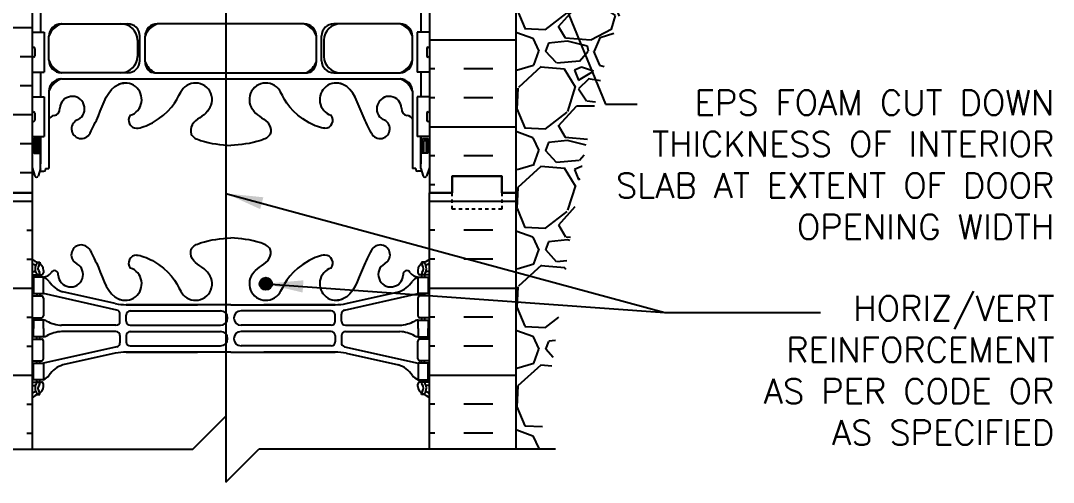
# Model space of a CAD drawing. Header units: inches. Extents: x 175.4 to 228.3, y 137.9 to 224.1.
# Drawn here: x 197.13 to 228.32, y 158.55 to 172.49 of the extents above; entities that cross this region are included whole.
import ezdxf

# ---------------------------------------------------------------- set-up
doc = ezdxf.new("R2010")
doc.units = ezdxf.units.IN
doc.header["$LTSCALE"] = 0.5
doc.header["$MEASUREMENT"] = 0
doc.linetypes.add('DASHED2', pattern=[0.375, 0.25, -0.125])
for name, color, linetype in [('HATCH', 12, 'Continuous'), ('line25', 2, 'Continuous'), ('LINE3', 3, 'Continuous'), ('LINE50', 5, 'Continuous'), ('LINE9', 9, 'Continuous'), ('TEXT', 4, 'Continuous'), ('Web_Edge', 9, 'Continuous')]:
    doc.layers.add(name, color=color, linetype=linetype)
doc.styles.add('DIM', font='romans.shx', dxfattribs={"width": 0.7})
doc.styles.add('ROMANS', font='romans.shx', dxfattribs={"height": 0.75})
doc.dimstyles.new('ext_12', dxfattribs={"dimscale": 12, "dimtxt": 0.09375, "dimasz": 0.09375, "dimexe": 0.09375, "dimexo": 0.0625, "dimgap": 0.0625, "dimtad": 1, "dimdec": 1, "dimzin": 3, "dimdsep": 46, "dimlunit": 4, "dimtxsty": 'DIM', "dimcen": 0.09, "dimdle": 0.09375, "dimclrt": 4, "dimadec": 0, "dimazin": 0, "dimtfac": 1, "dimtdec": 1, "dimtmove": 2, "dimatfit": 3, "dimfxl": 1, "dimfrac": 2, "dimtolj": 1, "dimtzin": 0, "dimarcsym": 0})

msp = doc.modelspace()

# ---------------------------------------------------------------- hatches: boundary and pattern name
at = {"layer": 'HATCH'}
h = msp.add_hatch(dxfattribs=at)
h.set_pattern_fill('INSUL', color=256, scale=7, style=0)
h.set_pattern_definition([(0, (-2732.3855, -284.467), (0, 2.625), []), (0, (-2732.3855, -283.592), (0, 2.625), [0.875, -0.875]), (0, (-2732.3855, -282.717), (0, 2.625), [0.875, -0.875])])
edge = h.paths.add_edge_path()
edge.add_line((197.472, 175.296), (197.472, 167.296))
edge.add_line((197.472, 175.296), (197.472, 176.671))
edge.add_line((197.472, 176.671), (197.472, 178.671))
edge.add_line((197.472, 178.671), (196.244, 179.898))
edge.add_line((196.244, 179.898), (194.847, 181.296))
edge.add_line((194.847, 181.296), (194.847, 167.296))
edge.add_line((194.847, 167.296), (195.284, 167.296))
edge.add_line((195.284, 167.296), (195.284, 167.796))
edge.add_line((195.284, 167.796), (196.784, 167.796))
edge.add_line((196.784, 167.796), (196.784, 167.296))
edge.add_line((196.784, 167.296), (197.222, 167.296))
h = msp.add_hatch(dxfattribs=at)
h.set_pattern_fill('INSUL', color=256, scale=7, style=0)
h.set_pattern_definition([(180, (3135.633, -229.7139), (0, 2.625), []), (180, (3135.633, -228.8389), (0, 2.625), [0.875, -0.875]), (180, (3135.633, -227.9639), (0, 2.625), [0.875, -0.875])])
h.paths.add_polyline_path([(212.097, 181.296), (209.471, 178.67), (209.471, 167.296), (210.159, 167.296), (210.159, 167.796), (211.659, 167.796), (211.659, 167.296), (212.097, 167.296)])
h = msp.add_hatch(dxfattribs=at)
h.set_pattern_fill('GRAVEL', color=256, scale=3, style=0)
h.set_pattern_definition([(228.0128, (214.2565, 162.55051), (-23.9999947, -27.000004), [0.40361, -39.95726]), (184.9697, (213.98651, 162.25051), (36.00000315, 2.9999739), [0.6926, -68.56777]), (132.5104, (213.2965, 162.19051), (29.9999722, -33.000026), [0.48836, -48.3481]), (267.2737, (212.1265, 161.44051), (2.99998805, 60.0000009), [0.63071, -62.44067]), (292.8337, (212.0965, 160.81051), (-15.0000297, 35.9999892), [0.61847, -61.22812]), (357.2737, (212.3365, 160.24051), (-60.0000009, 2.99998805), [0.63071, -62.44067]), (37.6942, (212.96651, 160.21051), (-39.00002204, -29.9999712), [0.83409, -82.57455]), (72.2553, (213.62651, 160.72051), (21.0000323, 65.9999887), [0.78746, -77.95896]), (121.4296, (213.8665, 161.47051), (-24.0000247, 38.9999851), [0.63285, -62.65222]), (175.2364, (213.5365, 162.01051), (33.0000028, -2.9999746), [0.7225, -35.40229]), (222.3974, (212.81651, 162.07051), (-36.00002205, -32.99997625), [0.934344, -92.500125]), (138.8141, (215.0965, 161.41051), (-21.000009, 17.999992), [0.3189, -31.57153]), (171.4692, (214.8565, 161.62051), (38.9999949, -6.0000237), [0.60671, -60.06453]), (225, (214.2565, 161.7105), (-3e-16, -3), [0.42426, -3.81838]), (203.1986, (214.0465, 162.0705), (14.999999, 6.000004), [0.22847, -22.61885]), (291.8014, (213.8365, 161.9805), (-3, 9.000001), [0.3231, -15.83239]), (30.9638, (213.9565, 161.6805), (8.999994, 6.000007), [0.52479, -16.96807]), (161.565, (214.4065, 161.9505), (6, -2.999995), [0.37947, -9.10736]), (16.3895, (212.0965, 161.98051), (30.0000066, 8.9999781), [0.5316, -52.62853]), (70.3462, (212.6065, 162.13051), (-11.9999857, -33.0000064), [0.44598, -44.15222]), (293.1986, (214.4065, 162.5505), (-6.000004, 14.999999), [0.45694, -22.39037]), (343.6105, (214.5865, 162.13051), (-30.0000066, 8.9999781), [0.5316, -52.62853]), (339.444, (212.0965, 160.1205), (-15.0000055, 5.999988), [0.51264, -25.11937]), (294.7751, (212.5765, 159.94051), (-14.9999766, 33.0000103), [0.42953, -42.52393]), (66.8014, (214.4365, 159.5505), (6.000004, 14.999999), [0.45694, -22.39037]), (17.354, (214.6165, 159.97051), (-39.000006, -11.9999835), [0.50289, -49.78627]), (69.444, (212.9665, 159.5505), (-5.999988, -15.0000055), [0.25632, -25.3757]), (101.31, (214.2565, 159.5505), (-2.999993, 12.000002), [0.15297, -15.14409]), (165.9638, (214.2265, 159.7005), (9.000002, -2.999994), [0.61847, -11.75085]), (186.009, (213.6265, 159.85051), (29.9999993, 2.999998), [0.57315, -56.74177]), (303.69, (213.9565, 161.4105), (-3.000004, 6), [0.43267, -10.384]), (353.1572, (214.19651, 161.05051), (50.9999981, -6.000024), [0.75538, -74.78269]), (60.9454, (214.9465, 160.9605), (-12, -21.000001), [0.30887, -30.57802]), (90, (215.0965, 161.2305), (-3, 3), [0.18, -2.82]), (120.2564, (213.5665, 159.94051), (11.9999847, -21.0000074), [0.41677, -41.26056]), (48.0128, (213.3565, 160.30051), (23.9999947, 27.000004), [0.80722, -39.55366]), (0, (213.8965, 160.9005), (3, 3), [0.78, -2.22]), (325.3048, (214.6765, 160.90051), (-29.9999828, 21.0000258), [0.47434, -46.95982]), (254.0546, (215.0665, 160.6305), (-3, -12), [0.4368, -21.40352]), (207.646, (214.94651, 160.21051), (-56.9999874, -30.00002314), [0.711195, -70.40842]), (175.4261, (214.31651, 159.88051), (-39.0000017, 2.9999844), [0.7524, -74.48722])])
edge = h.paths.add_edge_path()
edge.add_line((212.097, 181.295), (212.097, 167.296))
edge.add_line((212.097, 167.296), (212.097, 159.551))
edge.add_line((212.097, 159.551), (212.771, 159.551))
edge.add_spline(control_points=[(212.771, 159.551), (212.879, 160.196), (213.64, 164.801), (214.249, 171.724), (217.835, 178.623), (220.723, 180.123), (221.518, 180.536)], knot_values=[0, 0, 0, 0, 1.962014, 13.999792, 21.004381, 23.66399, 23.66399, 23.66399, 23.66399], degree=3, periodic=0)
edge.add_line((221.518, 180.536), (221.518, 181.296))
edge.add_line((221.518, 181.296), (212.097, 181.295))
h = msp.add_hatch(dxfattribs=at)
h.set_pattern_fill('INSUL', color=256, scale=7, style=0)
h.set_pattern_definition([(0, (-2728.69, -247.7139), (0, 2.625), []), (0, (-2728.69, -246.8389), (0, 2.625), [0.875, -0.875]), (0, (-2728.69, -245.9639), (0, 2.625), [0.875, -0.875])])
h.paths.add_polyline_path([(194.847, 159.551), (197.472, 159.551), (197.472, 167.296), (196.784, 167.296), (196.784, 167.796), (195.284, 167.796), (195.284, 167.296), (194.847, 167.296)])
h = msp.add_hatch(dxfattribs=at)
h.set_pattern_fill('INSUL', color=256, scale=7, style=0)
h.set_pattern_definition([(180, (3135.633, -247.7139), (0, 2.625), []), (180, (3135.633, -246.8389), (0, 2.625), [0.875, -0.875]), (180, (3135.633, -245.9639), (0, 2.625), [0.875, -0.875])])
h.paths.add_polyline_path([(209.471, 159.551), (212.097, 159.551), (212.097, 167.296), (211.659, 167.296), (211.659, 167.796), (210.159, 167.796), (210.159, 167.296), (209.471, 167.296)])
at = {"layer": 'LINE3'}
msp.add_hatch(color=256, dxfattribs=at).paths.add_polyline_path([(204.347, 164.548, 1), (204.722, 164.548, 1)])

# ---------------------------------------------------------------- linework, layer by layer
at = {"layer": 'line25'}
for p, q in [((197.472, 178.671), (197.472, 167.296)), ((209.471, 178.67), (209.471, 167.296)), ((197.472, 172.141), (197.836, 172.141)), ((197.836, 172.141), (197.836, 170.941)), ((209.471, 172.141), (209.107, 172.141)), ((209.107, 172.141), (209.107, 170.941)), ((197.472, 171.651), (197.472, 171.431)), ((197.472, 171.596), (197.472, 171.596)), ((197.552, 171.651), (197.552, 171.431)), ((209.391, 171.651), (209.391, 171.431)), ((209.471, 171.651), (209.471, 171.431)), ((209.471, 171.596), (209.471, 171.596)), ((197.472, 171.486), (197.472, 171.486)), ((197.512, 171.391), (197.512, 171.391)), ((209.431, 171.391), (209.431, 171.391)), ((209.471, 171.486), (209.471, 171.486)), ((197.472, 170.941), (197.836, 170.941)), ((209.471, 170.941), (209.107, 170.941)), ((197.472, 170.191), (197.836, 170.191)), ((197.836, 170.191), (197.836, 168.991)), ((209.471, 170.191), (209.107, 170.191)), ((209.107, 170.191), (209.107, 168.991)), ((197.472, 169.701), (197.472, 169.481)), ((197.512, 169.741), (197.512, 169.741)), ((197.552, 169.701), (197.552, 169.481)), ((209.391, 169.701), (209.391, 169.481)), ((209.431, 169.741), (209.431, 169.741)), ((209.471, 169.701), (209.471, 169.481)), ((197.472, 169.646), (197.472, 169.646)), ((197.472, 169.536), (197.472, 169.536)), ((197.512, 169.441), (197.512, 169.441)), ((209.431, 169.441), (209.431, 169.441)), ((209.471, 169.646), (209.471, 169.646)), ((209.471, 169.536), (209.471, 169.536)), ((197.472, 168.991), (197.836, 168.991)), ((209.471, 168.991), (209.107, 168.991)), ((197.472, 167.296), (197.472, 159.551)), ((209.471, 159.551), (209.471, 167.296))]:
    msp.add_line(p, q, dxfattribs=at)
for centre, start, end in [((197.512, 171.651), 90, 180), ((197.512, 171.651), 0, 90), ((209.431, 171.651), 90, 180), ((209.431, 171.651), 360, 90), ((197.512, 171.431), 180, 270), ((197.512, 171.431), 270, 0), ((209.431, 171.431), 180, 270), ((209.431, 171.431), 270, 0), ((197.512, 169.701), 90, 180), ((197.512, 169.701), 0, 90), ((209.431, 169.701), 90, 180), ((209.431, 169.701), 360, 90), ((197.512, 169.481), 180, 270), ((197.512, 169.481), 270, 0), ((209.431, 169.481), 180, 270), ((209.431, 169.481), 270, 0)]:
    msp.add_arc(centre, 0.04, start, end, dxfattribs=at)
at = {"layer": 'LINE3'}
msp.add_line((203.328, 183.796), (203.328, 158.555), dxfattribs=at)
msp.add_circle((204.534, 164.548), 0.188, dxfattribs=at)
at = {"layer": 'LINE50'}
for p, q in [((212.097, 167.296), (212.097, 185.296)), ((212.097, 172.296), (212.097, 181.296)), ((212.097, 169.411), (212.097, 172.296)), ((212.097, 159.551), (212.097, 167.296))]:
    msp.add_line(p, q, dxfattribs=at)
for points in [[(197.472, 167.296), (196.784, 167.296), (196.784, 167.796), (195.284, 167.796), (195.284, 167.296), (194.847, 167.296)], [(194.847, 167.296), (195.284, 167.296), (195.284, 167.796), (196.784, 167.796), (196.784, 167.296), (197.472, 167.296)], [(209.471, 167.296), (210.159, 167.296), (210.159, 167.796), (211.659, 167.796), (211.659, 167.296), (212.097, 167.296)], [(212.097, 167.296), (211.659, 167.296), (211.659, 167.796), (210.159, 167.796), (210.159, 167.296), (209.471, 167.296)]]:
    msp.add_lwpolyline(points, dxfattribs=at)
at = {"layer": 'LINE9'}
for p, q in [((202.324, 159.551), (203.324, 160.551)), ((203.324, 160.551), (203.324, 158.551)), ((192.847, 159.551), (202.324, 159.551)), ((203.324, 158.551), (204.324, 159.551)), ((213.277, 159.551), (204.324, 159.551))]:
    msp.add_line(p, q, dxfattribs=at)
at = {"layer": 'LINE9', "linetype": 'DASHED2', "ltscale": 0.15}
msp.add_lwpolyline([(211.659, 167.296), (211.659, 167.296), (211.659, 166.796), (210.159, 166.796), (210.159, 167.296), (210.159, 167.296)], dxfattribs=at)
at = {"layer": 'Web_Edge'}
for p, q in [((198.357, 172.397), (200.357, 172.397)), ((205.684, 172.397), (201.259, 172.397)), ((208.586, 172.397), (206.586, 172.397)), ((197.982, 171.296), (197.982, 172.022)), ((200.657, 171.904), (200.657, 171.407)), ((200.732, 171.283), (200.732, 172.036)), ((200.884, 171.253), (200.884, 172.022)), ((206.059, 171.253), (206.059, 172.022)), ((206.212, 171.283), (206.212, 172.036)), ((206.286, 171.904), (206.286, 171.407)), ((208.962, 171.296), (208.962, 172.022)), ((200.357, 170.921), (198.357, 170.921)), ((201.183, 170.921), (205.794, 170.921)), ((206.586, 170.921), (208.586, 170.921)), ((198.357, 170.734), (208.586, 170.734)), ((197.982, 170.359), (197.982, 168.024)), ((208.962, 170.359), (208.962, 168.024)), ((197.732, 168.024), (197.732, 168.991)), ((209.212, 168.024), (209.212, 168.991)), ((197.472, 168.055), (197.557, 167.794)), ((197.732, 168.024), (197.657, 167.794)), ((197.705, 167.944), (197.832, 167.944)), ((197.882, 168.024), (197.982, 168.024)), ((197.882, 168.024), (197.882, 167.994)), ((197.882, 167.994), (197.882, 167.994)), ((209.062, 168.024), (208.962, 168.024)), ((209.062, 168.024), (209.062, 167.994)), ((209.062, 167.994), (209.062, 167.994)), ((209.238, 167.944), (209.112, 167.944)), ((209.212, 168.024), (209.287, 167.794)), ((209.471, 168.055), (209.387, 167.794)), ((197.618, 165.198), (197.708, 165.198)), ((197.708, 165.198), (197.708, 165.157)), ((209.326, 165.198), (209.236, 165.198)), ((209.236, 165.198), (209.236, 165.157)), ((197.472, 164.919), (197.549, 164.919)), ((197.472, 164.819), (197.755, 164.819)), ((197.618, 164.819), (197.618, 164.749)), ((197.708, 164.819), (197.708, 164.749)), ((197.818, 164.949), (197.818, 164.882)), ((209.126, 164.949), (209.126, 164.882)), ((209.471, 164.819), (209.188, 164.819)), ((209.236, 164.819), (209.236, 164.749)), ((209.326, 164.819), (209.326, 164.749)), ((209.471, 164.919), (209.394, 164.919)), ((197.472, 164.179), (197.755, 164.179)), ((197.618, 164.249), (197.618, 164.179)), ((197.708, 164.249), (197.708, 164.179)), ((200.03, 163.753), (197.813, 164.249)), ((197.818, 164.117), (197.818, 163.582)), ((199.987, 163.951), (198.406, 164.304)), ((206.913, 163.753), (209.131, 164.249)), ((206.956, 163.951), (208.537, 164.304)), ((209.126, 164.117), (209.126, 163.582)), ((209.471, 164.179), (209.188, 164.179)), ((209.236, 164.249), (209.236, 164.179)), ((209.326, 164.249), (209.326, 164.179)), ((200.314, 163.915), (202.472, 163.915)), ((203.472, 163.915), (200.314, 163.915)), ((203.472, 163.915), (206.629, 163.915)), ((206.629, 163.915), (204.472, 163.915)), ((197.472, 163.519), (197.755, 163.519)), ((197.618, 163.519), (197.618, 163.449)), ((197.708, 163.519), (197.708, 163.449)), ((200.128, 163.419), (200.128, 163.631)), ((200.315, 163.419), (200.315, 163.603)), ((200.44, 163.728), (203.16, 163.728)), ((206.503, 163.728), (203.783, 163.728)), ((206.628, 163.419), (206.628, 163.603)), ((206.815, 163.419), (206.815, 163.631)), ((209.471, 163.519), (209.188, 163.519)), ((209.236, 163.519), (209.236, 163.449)), ((209.326, 163.519), (209.326, 163.449)), ((200.003, 163.294), (198.365, 163.294)), ((200.44, 163.294), (203.16, 163.294)), ((206.503, 163.294), (203.783, 163.294)), ((206.94, 163.294), (208.578, 163.294)), ((197.472, 162.879), (197.755, 162.879)), ((197.618, 162.879), (197.618, 162.949)), ((197.708, 162.879), (197.708, 162.949)), ((197.818, 162.282), (197.818, 162.817)), ((200.003, 163.105), (198.365, 163.105)), ((200.128, 162.98), (200.128, 162.768)), ((200.315, 162.98), (200.315, 162.796)), ((200.44, 163.105), (203.16, 163.105)), ((206.503, 163.105), (203.783, 163.105)), ((206.628, 162.98), (206.628, 162.796)), ((206.815, 162.98), (206.815, 162.768)), ((206.94, 163.105), (208.578, 163.105)), ((209.126, 162.282), (209.126, 162.817)), ((209.471, 162.879), (209.188, 162.879)), ((209.236, 162.879), (209.236, 162.949)), ((209.326, 162.879), (209.326, 162.949)), ((200.03, 162.646), (197.813, 162.149)), ((200.44, 162.671), (203.16, 162.671)), ((206.503, 162.671), (203.783, 162.671)), ((206.913, 162.646), (209.131, 162.149)), ((197.472, 162.219), (197.755, 162.219)), ((197.618, 162.149), (197.618, 162.219)), ((197.708, 162.149), (197.708, 162.219)), ((199.987, 162.448), (198.406, 162.095)), ((200.314, 162.484), (202.472, 162.484)), ((203.472, 162.484), (200.314, 162.484)), ((203.472, 162.484), (206.629, 162.484)), ((206.629, 162.484), (204.472, 162.484)), ((206.956, 162.448), (208.537, 162.095)), ((209.471, 162.219), (209.188, 162.219)), ((209.236, 162.149), (209.236, 162.219)), ((209.326, 162.149), (209.326, 162.219)), ((197.472, 161.579), (197.755, 161.579)), ((197.618, 161.579), (197.618, 161.649)), ((197.708, 161.579), (197.708, 161.649)), ((209.471, 161.579), (209.188, 161.579)), ((209.236, 161.579), (209.236, 161.649)), ((209.326, 161.579), (209.326, 161.649)), ((197.472, 161.479), (197.549, 161.479)), ((197.818, 161.449), (197.818, 161.517)), ((209.126, 161.449), (209.126, 161.517)), ((209.471, 161.479), (209.394, 161.479)), ((197.618, 161.201), (197.708, 161.201)), ((197.708, 161.201), (197.708, 161.242)), ((209.236, 161.201), (209.236, 161.242)), ((209.326, 161.201), (209.236, 161.201))]:
    msp.add_line(p, q, dxfattribs=at)
for points in [[(197.732, 172.891), (197.732, 172.141)], [(209.212, 172.891), (209.212, 172.141)], [(197.732, 170.941), (197.732, 170.191)], [(209.212, 170.941), (209.212, 170.191)], [(197.732, 168.991), (197.732, 168.174)], [(209.212, 168.991), (209.212, 168.174)], [(197.813, 163.199), (197.813, 163.449), (197.513, 163.449), (197.513, 163.199)], [(209.131, 163.199), (209.131, 163.449), (209.431, 163.449), (209.431, 163.199)], [(197.813, 163.199), (197.813, 162.949), (197.513, 162.949), (197.513, 163.199)], [(209.131, 163.199), (209.131, 162.949), (209.431, 162.949), (209.431, 163.199)]]:
    msp.add_lwpolyline(points, dxfattribs=at)
for points in [[(197.682, 168.934), (197.532, 168.934), (197.532, 168.494), (197.682, 168.494)], [(197.642, 168.874), (197.572, 168.874), (197.572, 168.494), (197.642, 168.494)], [(209.262, 168.934), (209.412, 168.934), (209.412, 168.494), (209.262, 168.494)], [(209.302, 168.874), (209.372, 168.874), (209.372, 168.494), (209.302, 168.494)], [(197.513, 164.249), (197.813, 164.249), (197.813, 164.749), (197.513, 164.749)], [(209.431, 164.249), (209.131, 164.249), (209.131, 164.749), (209.431, 164.749)], [(197.513, 162.149), (197.813, 162.149), (197.813, 161.649), (197.513, 161.649)], [(209.431, 162.149), (209.131, 162.149), (209.131, 161.649), (209.431, 161.649)]]:
    msp.add_lwpolyline(points, close=True, dxfattribs=at)
for centre, radius, start, end in [((198.563, 171.816), 0.617, 109.5682, 160.4318), ((198.357, 172.022), 0.375, 90, 180), ((200.157, 171.897), 0.5, 0.8073, 90), ((200.357, 172.022), 0.375, 2.0304, 90), ((201.466, 171.816), 0.617, 109.5682, 160.4318), ((201.259, 172.022), 0.375, 90, 180), ((205.477, 171.816), 0.617, 19.5682, 70.4318), ((205.684, 172.022), 0.375, 0, 90), ((206.586, 172.022), 0.375, 90, 177.9696), ((206.786, 171.897), 0.5, 90, 179.1927), ((208.38, 171.816), 0.617, 19.5682, 70.4318), ((208.586, 172.022), 0.375, 360, 90), ((198.563, 171.503), 0.617, 199.5682, 250.4318), ((198.357, 171.296), 0.375, 180, 270), ((200.157, 171.421), 0.5, 270, 359.1927), ((200.357, 171.296), 0.375, 270, 357.9696), ((201.467, 171.477), 0.624, 200.9119, 242.9034), ((201.26, 171.253), 0.376, 180.0514, 221.6296), ((205.476, 171.477), 0.624, 297.0966, 339.0881), ((205.683, 171.253), 0.376, 318.3704, 359.9486), ((206.586, 171.296), 0.375, 182.0304, 270), ((206.786, 171.421), 0.5, 180.8073, 270), ((208.38, 171.503), 0.617, 289.5682, 340.4318), ((208.586, 171.296), 0.375, 270, 0), ((201.166, 171.171), 0.25, 221.6296, 273.8791), ((205.777, 171.171), 0.25, 266.1209, 318.3704), ((198.563, 170.152), 0.618, 109.569, 160.4297), ((198.357, 170.359), 0.375, 90.0009, 179.9979), ((200.284, 170.109), 0.5, 288.2063, 113.7861), ((202.409, 170.109), 0.5, 315.8125, 155.181), ((204.534, 170.109), 0.5, 24.819, 224.1875), ((206.659, 170.109), 0.5, 66.2139, 251.7937), ((208.38, 170.152), 0.618, 19.5703, 70.431), ((208.586, 170.359), 0.375, 0.0021, 89.9991), ((198.686, 169.831), 0.375, 300.1325, 177.0763), ((208.258, 169.831), 0.375, 2.9237, 239.8675), ((198.112, 169.825), 0.2, 278.38, 7.1071), ((208.831, 169.825), 0.2, 172.8929, 261.62), ((198.156, 169.437), 0.19, 94.3036, 156.3684), ((198.959, 169.226), 0.293, 106.9269, 334.2016), ((200.63, 169.484), 0.242, 141.7673, 270), ((206.313, 169.484), 0.242, 270, 38.2327), ((207.984, 169.226), 0.293, 205.7984, 73.0731), ((208.787, 169.437), 0.19, 23.6316, 85.6964), ((197.832, 167.994), 0.05, 270, 0), ((209.112, 167.994), 0.05, 180, 270), ((197.607, 167.821), 0.0567, 208.0725, 331.9275), ((209.337, 167.821), 0.0567, 208.0725, 331.9275), ((198.958, 165.42), 0.3, 27.597, 243.9425), ((207.985, 165.42), 0.3, 296.0575, 152.403), ((200.63, 165.173), 0.242, 90, 218.2327), ((206.313, 165.173), 0.242, 321.7673, 90), ((197.818, 165.657), 0.5, 226.2109, 250.5288), ((197.818, 165.657), 0.6, 234.7832, 245.0748), ((197.811, 165.004), 0.25, 140.1145, 222.4609), ((197.555, 165.094), 0.021, 343.464, 63.9957), ((197.653, 165.135), 0.045, 321.448, 139.1879), ((197.568, 164.949), 0.25, 0, 70.5288), ((197.811, 165.004), 0.16, 140.0001, 222.4609), ((198.638, 164.826), 0.375, 182.9237, 59.8675), ((200.284, 164.548), 0.5, 246.2139, 71.7937), ((206.659, 164.548), 0.5, 108.2063, 293.7861), ((208.305, 164.826), 0.375, 120.1325, 357.0763), ((209.376, 164.949), 0.25, 109.4712, 180), ((209.29, 165.135), 0.045, 40.8121, 218.552), ((209.132, 165.004), 0.16, 317.5391, 39.9999), ((209.126, 165.657), 0.5, 289.4712, 313.7891), ((209.132, 165.004), 0.25, 317.5391, 39.8855), ((209.388, 165.094), 0.021, 116.0043, 196.536), ((209.126, 165.657), 0.6, 294.9252, 305.2168), ((197.55, 164.939), 0.0196, 269.4032, 15.4901), ((197.66, 164.866), 0.045, 222.4609, 42.4609), ((197.755, 164.882), 0.0625, 270, 0), ((197.775, 165.099), 0.352, 276.1291, 321.5331), ((197.69, 164.407), 0.364, 34.9775, 70.3387), ((198.152, 164.831), 0.113, 347.8156, 154.0569), ((202.409, 164.548), 0.5, 204.819, 44.1875), ((204.534, 164.548), 0.5, 135.8125, 335.181), ((208.791, 164.831), 0.113, 25.9431, 192.1844), ((209.168, 165.099), 0.352, 218.4669, 263.8709), ((209.253, 164.407), 0.364, 109.6613, 145.0225), ((209.188, 164.882), 0.0625, 180, 270), ((209.283, 164.866), 0.045, 137.5391, 317.5391), ((209.393, 164.939), 0.0196, 164.5099, 270.5968), ((198.613, 165.018), 0.743, 212.7919, 253.8107), ((208.33, 165.018), 0.743, 286.1893, 327.2081), ((197.755, 164.117), 0.0625, 0, 90), ((209.188, 164.117), 0.0625, 90, 180), ((200.314, 165.415), 1.5, 257.4135, 270), ((200.003, 163.631), 0.125, 0, 77.3767), ((206.629, 165.415), 1.5, 270, 282.5865), ((206.94, 163.631), 0.125, 102.6233, 180), ((197.755, 163.582), 0.0625, 270, 0), ((197.808, 163.231), 0.219, 60.4937, 88.92), ((200.44, 163.603), 0.125, 90, 180), ((203.16, 163.511), 0.217, 270, 90), ((203.783, 163.511), 0.217, 90, 270), ((206.503, 163.603), 0.125, 0, 90), ((209.135, 163.231), 0.219, 91.08, 119.5063), ((209.188, 163.582), 0.0625, 180, 270), ((198.454, 164.46), 1.17, 242.6365, 265.6505), ((200.003, 163.419), 0.125, 270, 0), ((200.44, 163.419), 0.125, 180, 270), ((206.503, 163.419), 0.125, 270, 360), ((206.94, 163.419), 0.125, 180, 270), ((208.489, 164.46), 1.17, 274.3495, 297.3635), ((197.755, 162.817), 0.0625, 0, 90), ((197.808, 163.168), 0.219, 271.08, 299.5063), ((198.454, 161.939), 1.17, 94.3495, 117.3635), ((200.003, 162.98), 0.125, 0, 90), ((200.44, 162.98), 0.125, 90, 180), ((203.16, 162.888), 0.217, 270, 90), ((203.783, 162.888), 0.217, 90, 270), ((206.503, 162.98), 0.125, 0, 90), ((206.94, 162.98), 0.125, 90, 180), ((208.489, 161.939), 1.17, 62.6365, 85.6505), ((209.135, 163.168), 0.219, 240.4937, 268.92), ((209.188, 162.817), 0.0625, 90, 180), ((200.003, 162.768), 0.125, 282.6233, 0), ((200.44, 162.796), 0.125, 180, 270), ((206.503, 162.796), 0.125, 270, 0), ((206.94, 162.768), 0.125, 180, 257.3767), ((197.755, 162.282), 0.0625, 270, 0), ((200.314, 160.984), 1.5, 90, 102.5865), ((206.629, 160.984), 1.5, 77.4135, 90), ((209.188, 162.282), 0.0625, 180, 270), ((198.613, 161.381), 0.743, 106.1893, 147.2081), ((208.33, 161.381), 0.743, 32.7919, 73.8107), ((197.811, 161.395), 0.25, 137.5391, 219.8855), ((197.66, 161.533), 0.045, 317.5391, 137.5391), ((197.755, 161.517), 0.0625, 360, 90), ((197.69, 161.992), 0.364, 289.6613, 325.0225), ((209.253, 161.992), 0.364, 214.9775, 250.3387), ((209.188, 161.517), 0.0625, 90, 180), ((209.283, 161.533), 0.045, 42.4609, 222.4609), ((209.132, 161.395), 0.25, 320.1145, 42.4609), ((197.818, 160.742), 0.6, 114.9252, 125.2168), ((197.55, 161.46), 0.0196, 344.5099, 90.5968), ((197.555, 161.305), 0.021, 296.0043, 16.536), ((197.653, 161.264), 0.045, 220.8121, 38.552), ((197.811, 161.395), 0.16, 137.5391, 219.9999), ((197.568, 161.449), 0.25, 289.4712, 360), ((209.376, 161.449), 0.25, 180, 250.5288), ((209.29, 161.264), 0.045, 141.448, 319.1879), ((209.132, 161.395), 0.16, 320.0001, 42.4609), ((209.388, 161.305), 0.021, 163.464, 243.9957), ((209.393, 161.46), 0.0196, 89.4032, 195.4901), ((209.126, 160.742), 0.6, 54.7832, 65.0748), ((197.818, 160.742), 0.5, 109.4712, 133.7891), ((209.126, 160.742), 0.5, 46.2109, 70.5288)]:
    msp.add_arc(centre, radius, start, end, dxfattribs=at)
for points, knots in [([(199.223, 169.098), (199.309, 169.265), (199.562, 169.755), (199.776, 170.504), (200.186, 170.599), (200.243, 170.607)], [0, 0, 0, 0, 0.579211, 1.703896, 1.875321, 1.875321, 1.875321, 1.875321]), ([(207.72, 169.098), (207.634, 169.265), (207.381, 169.755), (207.167, 170.504), (206.757, 170.599), (206.7, 170.607)], [0, 0, 0, 0, 0.579211, 1.703896, 1.875321, 1.875321, 1.875321, 1.875321]), ([(200.63, 169.242), (200.751, 169.24), (201.585, 169.598), (201.824, 170.054), (201.965, 170.338)], [0.038125, 0.038125, 0.038125, 0.038125, 0.320663, 1.258119, 1.258119, 1.258119, 1.258119]), ([(206.313, 169.242), (206.192, 169.24), (205.358, 169.598), (205.119, 170.054), (204.978, 170.338)], [0.038125, 0.038125, 0.038125, 0.038125, 0.320663, 1.258119, 1.258119, 1.258119, 1.258119]), ([(202.768, 169.76), (202.66, 169.597), (202.3, 169.507), (202.223, 169.011), (202.771, 168.775), (203.175, 168.747), (203.472, 168.726)], [0.229407, 0.229407, 0.229407, 0.229407, 0.844432, 1.128849, 1.464331, 2.389004, 2.389004, 2.389004, 2.389004]), ([(204.175, 169.76), (204.283, 169.597), (204.643, 169.507), (204.72, 169.011), (204.172, 168.775), (203.768, 168.747), (203.472, 168.726)], [0.229407, 0.229407, 0.229407, 0.229407, 0.844432, 1.128849, 1.464331, 2.389004, 2.389004, 2.389004, 2.389004]), ([(202.768, 164.896), (202.66, 165.059), (202.3, 165.15), (202.223, 165.646), (202.771, 165.881), (203.175, 165.91), (203.472, 165.931)], [0.229407, 0.229407, 0.229407, 0.229407, 0.844432, 1.128849, 1.464331, 2.389004, 2.389004, 2.389004, 2.389004]), ([(204.175, 164.896), (204.283, 165.059), (204.643, 165.15), (204.72, 165.646), (204.172, 165.881), (203.768, 165.91), (203.472, 165.931)], [0.229407, 0.229407, 0.229407, 0.229407, 0.844432, 1.128849, 1.464331, 2.389004, 2.389004, 2.389004, 2.389004]), ([(199.223, 165.559), (199.309, 165.392), (199.562, 164.902), (199.776, 164.152), (200.186, 164.058), (200.243, 164.05)], [0, 0, 0, 0, 0.579211, 1.703896, 1.875321, 1.875321, 1.875321, 1.875321]), ([(200.63, 165.415), (200.751, 165.417), (201.585, 165.059), (201.824, 164.603), (201.965, 164.319)], [0.038125, 0.038125, 0.038125, 0.038125, 0.320663, 1.258119, 1.258119, 1.258119, 1.258119]), ([(206.313, 165.415), (206.192, 165.417), (205.358, 165.059), (205.119, 164.603), (204.978, 164.319)], [0.038125, 0.038125, 0.038125, 0.038125, 0.320663, 1.258119, 1.258119, 1.258119, 1.258119]), ([(207.72, 165.559), (207.634, 165.392), (207.381, 164.902), (207.167, 164.152), (206.757, 164.058), (206.7, 164.05)], [0, 0, 0, 0, 0.579211, 1.703896, 1.875321, 1.875321, 1.875321, 1.875321])]:
    msp.add_open_spline(points, degree=3, knots=knots, dxfattribs=at)
for points in [[(200.315, 163.424), (200.315, 163.598)], [(206.628, 163.424), (206.628, 163.598)], [(200.315, 162.975), (200.315, 162.801)], [(206.628, 162.975), (206.628, 162.801)]]:
    msp.add_open_spline(points, degree=1, dxfattribs=at)

# ---------------------------------------------------------------- texts
at = {"layer": 'TEXT', "char_height": 0.75, "attachment_point": 3, "style": 'ROMANS'}
for s, insert, width in [('EPS FOAM CUT DOWN THICKNESS OF INTERIOR SLAB AT EXTENT OF DOOR OPENING WIDTH', (228.349, 170.392), 14.914), ('HORIZ/VERT REINFORCEMENT AS PER CODE OR AS SPECIFIED', (228.349, 164.179), 9.76094)]:
    msp.add_mtext(s, dxfattribs=dict(at, insert=insert, width=width))

# ---------------------------------------------------------------- leaders
at = {"layer": 'TEXT'}
msp.add_leader([(210.699, 179.898), (214.796, 169.974), (215.746, 169.974)], dimstyle='ext_12', override={"dimtad": 0}, dxfattribs=at)
for points in [[(203.324, 167.275), (216.581, 163.684), (221.286, 163.684)], [(204.534, 164.548), (216.581, 163.684), (221.286, 163.684)]]:
    msp.add_leader(points, dimstyle='ext_12', dxfattribs=at)

doc.saveas('drawing.dxf')
